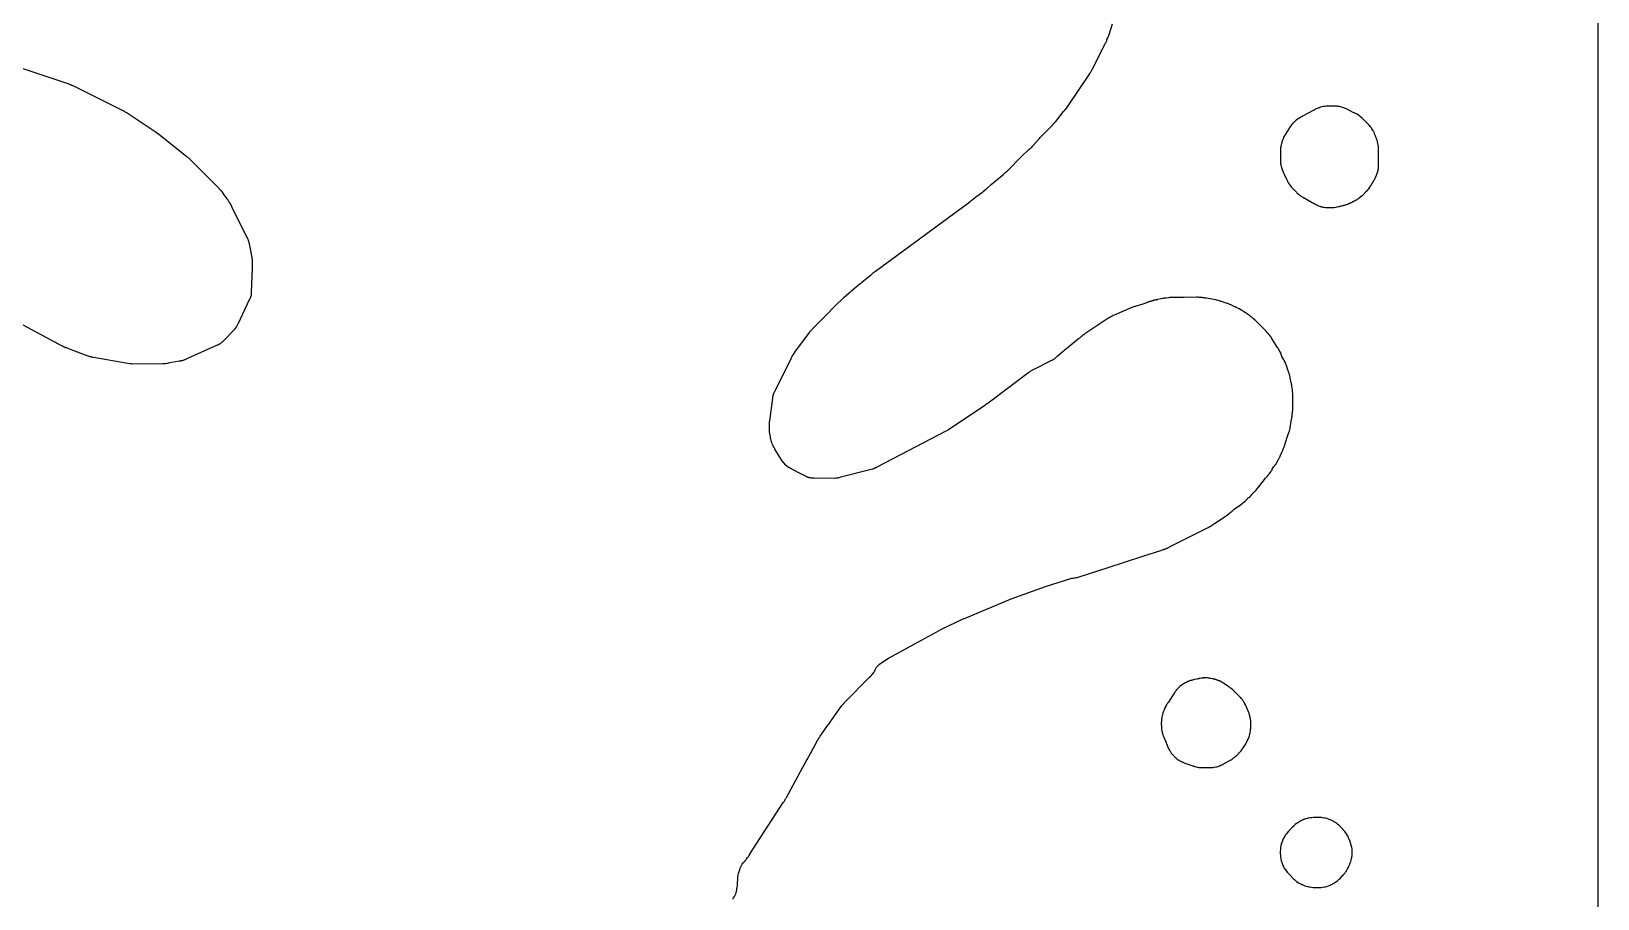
# Model space of a CAD drawing. Header units: millimetres. Extents: x 0 to 300, y 0 to 300.
# Drawn here: x 162.6 to 300.1, y 89.4 to 165.5 of the extents above; entities that cross this region are included whole.
import ezdxf

# ---------------------------------------------------------------- set-up
doc = ezdxf.new("R2010")
doc.units = ezdxf.units.MM
doc.layers.add('CUT', color=7, linetype='CONTINUOUS')

msp = doc.modelspace()

# ---------------------------------------------------------------- linework, layer by layer
at = {"layer": 'CUT'}
for points in [[(300.08, 298.84), (300.08, 1.15)], [(224.18, 89.33), (224.25, 89.44), (224.29, 89.52), (224.32, 89.57), (224.34, 89.61), (224.34, 89.62), (224.34, 89.63), (224.35, 89.63), (224.38, 89.69), (224.43, 89.79), (224.47, 89.9), (224.49, 90.01), (224.53, 90.2), (224.54, 90.24), (224.54, 90.27), (224.56, 90.34), (224.57, 90.39), (224.57, 90.41), (224.59, 90.52), (224.6, 90.65), (224.6, 90.7), (224.61, 91.12), (224.61, 91.15), (224.61, 91.2), (224.61, 91.26), (224.62, 91.29), (224.64, 91.43), (224.64, 91.44), (224.65, 91.45), (224.68, 91.59), (224.69, 91.63), (224.69, 91.64), (224.7, 91.66), (224.7, 91.67), (224.71, 91.69), (224.71, 91.7), (224.73, 91.73), (224.73, 91.74), (224.74, 91.76), (224.74, 91.77), (224.77, 91.83), (224.79, 91.94), (224.8, 91.96), (224.81, 92), (224.82, 92.02), (224.83, 92.06), (224.87, 92.16), (224.93, 92.28), (224.99, 92.39), (225.09, 92.51), (225.11, 92.53), (225.12, 92.54), (225.13, 92.55), (225.17, 92.6), (225.18, 92.61), (225.19, 92.62), (225.2, 92.63), (225.21, 92.65), (225.22, 92.65), (225.23, 92.67), (225.24, 92.68), (225.25, 92.69), (225.27, 92.71), (225.28, 92.73), (225.31, 92.76), (225.35, 92.8), (225.42, 92.89), (225.42, 92.9), (225.47, 92.97), (225.48, 92.98), (225.49, 92.99), (225.5, 93.01), (225.51, 93.02), (225.51, 93.03), (225.53, 93.05), (225.58, 93.11), (225.58, 93.12), (225.59, 93.14), (225.6, 93.15), (225.61, 93.17), (225.63, 93.2), (225.64, 93.21), (225.64, 93.22), (225.65, 93.24), (228.61, 97.81), (228.62, 97.82), (228.63, 97.83), (228.65, 97.86), (228.7, 97.94), (228.73, 98), (228.75, 98.04), (228.77, 98.07), (228.81, 98.14), (228.82, 98.16), (228.83, 98.17), (228.85, 98.21), (228.88, 98.26), (230.33, 100.91), (230.62, 101.45), (230.69, 101.58), (231.01, 102.17), (231.6, 103.24), (231.62, 103.27), (231.64, 103.3), (231.66, 103.34), (231.67, 103.36), (231.68, 103.37), (231.68, 103.38), (231.69, 103.39), (231.7, 103.41), (231.71, 103.42), (231.72, 103.43), (231.72, 103.44), (231.73, 103.45), (231.73, 103.46), (231.73, 103.47), (231.75, 103.5), (231.76, 103.51), (231.76, 103.52), (231.77, 103.53), (231.78, 103.54), (231.79, 103.55), (231.79, 103.56), (231.8, 103.56), (231.8, 103.57), (231.8, 103.58), (231.81, 103.59), (231.83, 103.62), (232.04, 103.92), (232.25, 104.21), (232.44, 104.47), (232.68, 104.81), (232.77, 104.94), (232.78, 104.95), (232.79, 104.97), (232.8, 104.99), (232.82, 105.02), (232.83, 105.03), (233.69, 106.23), (233.71, 106.26), (233.71, 106.27), (233.71, 106.28), (233.72, 106.29), (233.76, 106.33), (233.77, 106.35), (233.78, 106.36), (233.82, 106.4), (233.83, 106.42), (233.84, 106.43), (233.86, 106.45), (233.88, 106.48), (233.93, 106.53), (233.94, 106.54), (233.98, 106.59), (234.01, 106.63), (236.15, 108.77), (236.18, 108.8), (236.19, 108.81), (236.22, 108.84), (236.23, 108.85), (236.24, 108.86), (236.24, 108.87), (236.26, 108.89), (236.28, 108.91), (236.3, 108.93), (236.31, 108.94), (236.34, 108.97), (236.34, 108.98), (236.35, 108.99), (236.4, 109.04), (236.42, 109.07), (236.46, 109.11), (236.54, 109.22), (236.56, 109.25), (236.6, 109.31), (236.61, 109.32), (236.63, 109.36), (236.64, 109.39), (236.68, 109.46), (236.76, 109.62), (236.8, 109.69), (236.87, 109.77), (236.97, 109.88), (237.05, 109.96), (237.17, 110.04), (237.85, 110.48), (237.88, 110.5), (237.9, 110.51), (240.1, 111.72), (242.02, 112.77), (242.43, 112.99), (242.44, 113), (242.46, 113.01), (242.5, 113.03), (244.4, 113.93), (244.47, 113.96), (244.49, 113.97), (244.5, 113.97), (248.6, 115.68), (251.61, 116.77), (253.92, 117.49), (254.04, 117.51), (254.05, 117.51), (254.06, 117.51), (254.2, 117.53), (254.29, 117.55), (254.39, 117.57), (254.54, 117.62), (254.55, 117.62), (254.56, 117.63), (257.02, 118.42), (260.25, 119.46), (261.74, 119.93), (261.8, 119.96), (261.88, 119.99), (261.89, 119.99), (261.98, 120.02), (262, 120.03), (262.03, 120.04), (262.04, 120.04), (262.05, 120.05), (262.08, 120.06), (262.11, 120.07), (262.14, 120.08), (262.15, 120.08), (262.16, 120.09), (262.17, 120.09), (262.21, 120.1), (262.27, 120.13), (262.28, 120.14), (262.31, 120.15), (262.32, 120.15), (262.36, 120.17), (262.47, 120.23), (262.49, 120.24), (265.78, 121.88), (265.9, 121.94), (265.98, 122), (265.99, 122), (266, 122.01), (266.02, 122.02), (266.03, 122.03), (266.04, 122.03), (266.05, 122.03), (266.05, 122.04), (266.06, 122.04), (266.08, 122.05), (266.09, 122.06), (266.11, 122.07), (266.13, 122.08), (266.14, 122.09), (266.15, 122.09), (266.18, 122.11), (266.19, 122.12), (266.21, 122.13), (266.22, 122.14), (266.23, 122.14), (266.25, 122.16), (266.29, 122.18), (266.3, 122.19), (266.32, 122.2), (266.32, 122.21), (266.33, 122.21), (266.36, 122.23), (266.37, 122.24), (266.38, 122.25), (266.39, 122.26), (266.44, 122.3), (267.55, 123.03), (267.59, 123.06), (267.71, 123.15), (267.73, 123.16), (267.74, 123.17), (267.81, 123.23), (267.82, 123.23), (267.88, 123.29), (267.89, 123.3), (267.9, 123.31), (267.91, 123.31), (267.94, 123.34), (267.97, 123.37), (267.98, 123.38), (268.05, 123.44), (268.14, 123.52), (268.15, 123.53), (268.17, 123.55), (268.81, 124), (268.86, 124.04), (268.88, 124.06), (268.9, 124.07), (268.93, 124.09), (268.95, 124.11), (269.03, 124.17), (269.13, 124.25), (269.14, 124.26), (269.15, 124.27), (269.16, 124.28), (269.17, 124.3), (269.19, 124.31), (269.2, 124.33), (269.22, 124.34), (269.28, 124.4), (269.33, 124.46), (269.34, 124.47), (269.34, 124.48), (269.36, 124.5), (269.38, 124.52), (269.39, 124.53), (269.42, 124.55), (269.46, 124.58), (269.55, 124.65), (269.63, 124.73), (269.73, 124.84), (269.76, 124.88), (269.79, 124.91), (269.79, 124.92), (269.8, 124.93), (269.82, 124.95), (269.83, 124.96), (269.84, 124.97), (269.84, 124.98), (269.85, 124.99), (269.88, 125.02), (269.9, 125.04), (269.91, 125.05), (269.95, 125.08), (269.98, 125.11), (270.05, 125.17), (270.06, 125.18), (270.07, 125.19), (270.08, 125.2), (270.18, 125.31), (270.32, 125.49), (270.33, 125.51), (270.63, 125.91), (270.93, 126.27), (270.98, 126.34), (271.01, 126.37), (271.03, 126.39), (271.05, 126.41), (271.07, 126.43), (271.1, 126.46), (271.17, 126.53), (271.23, 126.61), (271.25, 126.64), (271.26, 126.65), (271.27, 126.67), (271.29, 126.7), (271.32, 126.73), (271.37, 126.8), (271.4, 126.86), (271.41, 126.87), (271.42, 126.88), (271.43, 126.89), (271.47, 126.96), (271.49, 126.99), (271.5, 127.01), (271.5, 127.02), (271.51, 127.04), (271.52, 127.06), (271.66, 127.29), (271.69, 127.33), (271.71, 127.35), (271.72, 127.36), (271.74, 127.39), (271.79, 127.44), (271.82, 127.49), (271.87, 127.56), (271.9, 127.61), (271.91, 127.63), (271.95, 127.7), (271.98, 127.76), (272.05, 127.9), (272.07, 127.93), (272.11, 128), (272.13, 128.03), (272.16, 128.1), (272.18, 128.13), (272.18, 128.14), (272.2, 128.18), (272.21, 128.2), (272.22, 128.23), (272.23, 128.25), (272.23, 128.26), (272.24, 128.29), (272.25, 128.3), (272.26, 128.34), (272.27, 128.35), (272.28, 128.37), (272.28, 128.38), (272.29, 128.4), (272.29, 128.41), (272.3, 128.42), (272.3, 128.43), (272.32, 128.47), (272.33, 128.48), (272.4, 128.62), (272.45, 128.73), (272.52, 128.91), (272.53, 128.96), (272.57, 129.04), (272.59, 129.1), (272.59, 129.11), (272.84, 129.88), (272.87, 129.96), (272.89, 130.02), (272.9, 130.05), (272.9, 130.07), (272.91, 130.1), (272.92, 130.14), (272.93, 130.15), (272.94, 130.17), (272.94, 130.18), (272.94, 130.19), (272.95, 130.21), (272.96, 130.24), (272.97, 130.28), (272.98, 130.31), (272.99, 130.33), (273, 130.35), (273.01, 130.37), (273.03, 130.43), (273.03, 130.45), (273.06, 130.53), (273.08, 130.64), (273.09, 130.7), (273.18, 131.28), (273.23, 131.56), (273.24, 131.59), (273.24, 131.62), (273.26, 131.73), (273.27, 131.79), (273.28, 131.83), (273.28, 131.86), (273.28, 131.89), (273.28, 131.93), (273.28, 131.94), (273.29, 131.96), (273.29, 132), (273.29, 132.01), (273.29, 132.03), (273.31, 132.13), (273.32, 132.22), (273.32, 132.31), (273.32, 132.38), (273.33, 132.51), (273.33, 132.61), (273.32, 133.03), (273.32, 133.05), (273.33, 133.2), (273.33, 133.35), (273.32, 133.47), (273.32, 133.5), (273.32, 133.63), (273.32, 133.72), (273.31, 133.88), (273.31, 133.92), (273.3, 134.03), (273.29, 134.09), (273.28, 134.15), (273.28, 134.17), (273.25, 134.36), (273.23, 134.43), (273.22, 134.46), (273.22, 134.47), (273.22, 134.49), (273.21, 134.52), (273.21, 134.56), (273.2, 134.61), (273.18, 134.68), (273.15, 134.8), (273.1, 135.05), (273.09, 135.08), (273.08, 135.17), (273.07, 135.22), (273.05, 135.27), (273.05, 135.29), (273.04, 135.31), (273.04, 135.35), (273.03, 135.37), (273.01, 135.47), (273, 135.48), (272.97, 135.57), (272.97, 135.58), (272.96, 135.59), (272.96, 135.6), (272.95, 135.62), (272.94, 135.64), (272.92, 135.68), (272.92, 135.69), (272.92, 135.7), (272.91, 135.72), (272.89, 135.78), (272.88, 135.79), (272.84, 135.94), (272.84, 135.96), (272.83, 135.99), (272.8, 136.09), (272.75, 136.23), (272.75, 136.24), (272.71, 136.35), (272.66, 136.47), (272.6, 136.56), (272.59, 136.58), (272.58, 136.6), (272.57, 136.62), (272.54, 136.68), (272.37, 136.97), (272.37, 136.98), (272.36, 136.99), (272.34, 137.05), (272.33, 137.07), (272.33, 137.08), (272.32, 137.09), (272.32, 137.1), (272.32, 137.11), (272.31, 137.12), (272.31, 137.14), (272.3, 137.16), (272.3, 137.18), (272.29, 137.2), (272.28, 137.21), (272.27, 137.25), (272.26, 137.27), (272.22, 137.36), (272.22, 137.37), (272.21, 137.38), (272.17, 137.43), (272.16, 137.45), (272.16, 137.46), (272.15, 137.47), (272.15, 137.48), (272.14, 137.49), (272.14, 137.5), (272.13, 137.51), (272.13, 137.52), (272.12, 137.53), (272.08, 137.6), (272.07, 137.62), (272.06, 137.64), (272.05, 137.65), (272.03, 137.67), (272.03, 137.68), (272.01, 137.71), (271.99, 137.73), (271.98, 137.75), (271.96, 137.78), (271.78, 138.07), (271.76, 138.1), (271.74, 138.14), (271.73, 138.15), (271.49, 138.54), (271.47, 138.56), (271.46, 138.57), (271.44, 138.61), (271.44, 138.62), (271.43, 138.63), (271.41, 138.66), (271.41, 138.67), (271.38, 138.71), (271.37, 138.71), (271.36, 138.73), (271.35, 138.74), (271.35, 138.75), (271.34, 138.76), (271.32, 138.78), (271.31, 138.8), (271.3, 138.81), (271.29, 138.82), (271.27, 138.85), (271.26, 138.86), (271.24, 138.87), (271.23, 138.89), (271.21, 138.91), (271.2, 138.92), (271.19, 138.93), (271.19, 138.94), (271.18, 138.95), (271.16, 138.97), (271.11, 139.02), (271.1, 139.03), (271.07, 139.07), (271.04, 139.1), (270.98, 139.17), (270.11, 140.06), (270.02, 140.14), (269.99, 140.16), (269.99, 140.17), (269.87, 140.28), (269.85, 140.3), (269.84, 140.3), (269.83, 140.31), (269.81, 140.33), (269.79, 140.35), (269.75, 140.38), (269.72, 140.41), (269.68, 140.44), (269.65, 140.46), (269.63, 140.47), (269.62, 140.47), (269.61, 140.48), (269.54, 140.53), (269.51, 140.55), (269.17, 140.78), (269.03, 140.88), (269.02, 140.89), (268.99, 140.91), (268.98, 140.92), (268.93, 140.96), (268.91, 140.97), (268.9, 140.98), (268.83, 141.02), (268.82, 141.02), (268.8, 141.03), (268.64, 141.13), (268.63, 141.13), (268.61, 141.15), (268.49, 141.21), (268.35, 141.27), (268.27, 141.31), (268.25, 141.32), (268.01, 141.44), (268, 141.45), (267.99, 141.45), (267.96, 141.46), (267.89, 141.49), (267.88, 141.5), (267.81, 141.53), (267.68, 141.58), (267.58, 141.61), (267.5, 141.63), (267.47, 141.64), (267.31, 141.7), (267.24, 141.73), (267.18, 141.75), (267.17, 141.75), (267.15, 141.76), (267.05, 141.79), (267.04, 141.79), (267.02, 141.8), (266.99, 141.81), (266.98, 141.81), (266.88, 141.85), (266.78, 141.88), (266.75, 141.88), (266.74, 141.88), (266.66, 141.9), (266.58, 141.92), (265.72, 142.07), (265.63, 142.09), (265.59, 142.1), (265.58, 142.1), (265.54, 142.11), (265.47, 142.11), (265.46, 142.11), (265.44, 142.12), (265.43, 142.12), (265.36, 142.13), (265.33, 142.13), (265.3, 142.14), (265.21, 142.15), (265.2, 142.15), (265.18, 142.15), (265.17, 142.15), (265.1, 142.15), (265.03, 142.16), (264.94, 142.16), (264.91, 142.16), (264.9, 142.16), (263.8, 142.15), (262.87, 142.15), (262.8, 142.15), (262.7, 142.14), (262.63, 142.14), (262.61, 142.14), (262.51, 142.14), (262.42, 142.12), (262.4, 142.12), (262.22, 142.09), (262.17, 142.09), (262.08, 142.08), (262.04, 142.07), (261.95, 142.06), (261.88, 142.05), (261.77, 142.02), (261.76, 142.01), (261.45, 141.95), (261.41, 141.94), (261.4, 141.93), (261.39, 141.93), (261.37, 141.93), (261.36, 141.93), (261.33, 141.92), (261.29, 141.91), (261.28, 141.91), (261.24, 141.9), (261.23, 141.9), (261.22, 141.9), (261.15, 141.89), (261.14, 141.89), (261.11, 141.88), (261.08, 141.87), (261.06, 141.87), (261.05, 141.86), (261.04, 141.86), (261.01, 141.85), (260.99, 141.85), (260.96, 141.84), (260.92, 141.83), (260.9, 141.83), (260.89, 141.82), (260.8, 141.79), (260.79, 141.79), (260.77, 141.78), (260.76, 141.78), (260.75, 141.77), (260.74, 141.77), (260.66, 141.75), (260.65, 141.74), (260.61, 141.72), (260.6, 141.71), (260.56, 141.7), (260.16, 141.55), (259.59, 141.38), (259.57, 141.37), (259.52, 141.36), (259.48, 141.35), (259.45, 141.34), (259.4, 141.33), (259.38, 141.32), (259.37, 141.32), (259.34, 141.31), (259.21, 141.26), (257.64, 140.6), (257.54, 140.55), (257.5, 140.52), (257.47, 140.51), (257.46, 140.5), (257.45, 140.5), (257.44, 140.49), (257.43, 140.48), (257.42, 140.48), (257.41, 140.47), (257.36, 140.44), (257.35, 140.44), (257.24, 140.38), (257.14, 140.33), (257.08, 140.29), (255.06, 138.94), (255.01, 138.9), (255, 138.89), (254.97, 138.87), (254.96, 138.86), (254.9, 138.82), (254.87, 138.79), (254.86, 138.79), (254.83, 138.76), (254.8, 138.74), (254.77, 138.72), (254.76, 138.71), (254.76, 138.7), (254.71, 138.67), (254.7, 138.66), (254.69, 138.65), (254.66, 138.62), (254.65, 138.62), (254.64, 138.61), (254.63, 138.6), (254.62, 138.59), (254.61, 138.58), (254.6, 138.57), (254.55, 138.54), (254.53, 138.52), (253.49, 137.66), (253.48, 137.66), (253.47, 137.65), (253.46, 137.64), (253.39, 137.6), (253.29, 137.52), (253.2, 137.44), (253.17, 137.4), (252.65, 136.97), (252.6, 136.92), (252.56, 136.89), (252.53, 136.86), (252.46, 136.8), (252.43, 136.77), (252.39, 136.74), (252.34, 136.71), (252.23, 136.64), (252.21, 136.64), (252.16, 136.61), (252.07, 136.57), (252.03, 136.55), (250.65, 135.86), (250.57, 135.82), (250.52, 135.79), (250.47, 135.76), (250.42, 135.73), (250.36, 135.7), (250.3, 135.66), (250.25, 135.62), (250.21, 135.59), (250.17, 135.56), (246.71, 132.96), (246.61, 132.89), (246.59, 132.87), (246.55, 132.84), (246.54, 132.83), (246.51, 132.81), (246.48, 132.79), (246.47, 132.79), (246.36, 132.71), (246.3, 132.66), (243.28, 130.63), (243.15, 130.56), (243.11, 130.53), (243.07, 130.51), (243.05, 130.5), (242.94, 130.44), (242.94, 130.43), (236.81, 127.24), (236.78, 127.22), (236.74, 127.2), (236.71, 127.19), (236.54, 127.11), (236.49, 127.09), (236.43, 127.07), (236.32, 127.04), (236.31, 127.04), (233.66, 126.36), (233.58, 126.34), (233.56, 126.34), (233.49, 126.32), (233.38, 126.29), (233.26, 126.27), (233.12, 126.26), (233.1, 126.26), (231.33, 126.27), (231.32, 126.27), (231.29, 126.27), (231.27, 126.27), (231.15, 126.28), (231.14, 126.28), (231.12, 126.28), (231.05, 126.29), (231, 126.3), (230.99, 126.3), (230.89, 126.32), (230.86, 126.33), (230.85, 126.33), (230.84, 126.34), (230.83, 126.34), (230.82, 126.34), (230.79, 126.35), (230.77, 126.36), (230.75, 126.37), (230.72, 126.38), (230.71, 126.38), (230.67, 126.4), (230.64, 126.41), (230.61, 126.43), (230.56, 126.45), (230.55, 126.46), (229.74, 126.87), (229.71, 126.88), (229.6, 126.94), (229.35, 127.07), (229.32, 127.09), (229.28, 127.12), (229.23, 127.14), (229.15, 127.19), (229.1, 127.21), (229.03, 127.25), (228.92, 127.33), (228.8, 127.43), (228.8, 127.44), (228.67, 127.59), (228.66, 127.6), (228.63, 127.64), (228.62, 127.65), (228.61, 127.67), (228.44, 127.89), (227.87, 128.84), (227.85, 128.88), (227.82, 128.93), (227.82, 128.94), (227.77, 129.02), (227.71, 129.12), (227.67, 129.23), (227.62, 129.35), (227.6, 129.37), (227.6, 129.38), (227.57, 129.45), (227.57, 129.46), (227.57, 129.47), (227.56, 129.49), (227.56, 129.5), (227.54, 129.55), (227.54, 129.56), (227.54, 129.57), (227.53, 129.62), (227.5, 129.72), (227.49, 129.73), (227.49, 129.74), (227.47, 129.9), (227.43, 130.2), (227.43, 130.23), (227.41, 130.29), (227.41, 130.3), (227.41, 130.31), (227.4, 130.5), (227.4, 130.54), (227.4, 130.56), (227.4, 130.57), (227.41, 131.16), (227.41, 131.18), (227.41, 131.2), (227.41, 131.22), (227.41, 131.24), (227.41, 131.26), (227.42, 131.32), (227.68, 133.3), (227.7, 133.42), (227.72, 133.49), (227.72, 133.52), (227.73, 133.55), (227.74, 133.61), (227.75, 133.63), (227.75, 133.64), (227.76, 133.67), (227.77, 133.7), (227.78, 133.73), (227.79, 133.75), (227.84, 133.87), (227.85, 133.89), (229.32, 136.84), (229.36, 136.92), (229.36, 136.93), (229.38, 136.97), (229.39, 136.98), (229.4, 137), (229.46, 137.1), (229.48, 137.13), (229.49, 137.14), (229.55, 137.22), (229.55, 137.23), (229.55, 137.24), (229.57, 137.27), (229.58, 137.27), (229.58, 137.28), (229.61, 137.3), (229.61, 137.31), (229.63, 137.34), (230.91, 139.08), (230.97, 139.17), (230.97, 139.18), (231, 139.21), (231.01, 139.22), (231.03, 139.24), (231.04, 139.25), (231.09, 139.31), (231.14, 139.36), (231.64, 139.86), (232.25, 140.48), (233.2, 141.43), (233.82, 142.05), (233.83, 142.06), (233.84, 142.06), (233.96, 142.17), (235.04, 143.1), (235.62, 143.57), (235.65, 143.6), (236.09, 143.96), (236.38, 144.19), (236.45, 144.25), (236.53, 144.32), (236.62, 144.39), (236.66, 144.42), (236.67, 144.43), (236.68, 144.43), (236.71, 144.45), (244.97, 150.54), (245, 150.57), (245.06, 150.6), (245.1, 150.64), (245.14, 150.67), (245.18, 150.7), (245.26, 150.76), (245.3, 150.79), (245.51, 150.96), (245.53, 150.98), (245.55, 151), (245.6, 151.03), (246, 151.32), (246.02, 151.33), (246.11, 151.4), (246.2, 151.48), (246.22, 151.5), (246.39, 151.64), (246.43, 151.68), (246.47, 151.71), (246.48, 151.72), (246.52, 151.76), (246.79, 152.01), (246.81, 152.03), (246.82, 152.04), (246.83, 152.04), (246.84, 152.05), (247.85, 152.88), (247.86, 152.89), (247.92, 152.94), (247.97, 152.98), (248, 153.01), (248.02, 153.03), (248.05, 153.06), (248.07, 153.07), (248.11, 153.11), (248.13, 153.13), (248.17, 153.16), (248.25, 153.23), (248.28, 153.26), (248.28, 153.27), (249.55, 154.55), (250.1, 155.06), (250.12, 155.08), (250.14, 155.09), (250.17, 155.12), (250.18, 155.13), (250.2, 155.15), (250.28, 155.22), (250.34, 155.27), (250.41, 155.34), (250.5, 155.44), (250.52, 155.46), (251.08, 156.1), (251.16, 156.19), (251.24, 156.27), (252.09, 157.12), (252.15, 157.18), (252.16, 157.19), (252.17, 157.2), (252.18, 157.21), (252.2, 157.23), (252.22, 157.25), (252.24, 157.28), (252.27, 157.3), (252.3, 157.34), (252.34, 157.39), (252.35, 157.4), (252.37, 157.43), (252.39, 157.46), (252.41, 157.47), (252.43, 157.5), (252.49, 157.56), (252.52, 157.6), (253.21, 158.45), (253.25, 158.49), (253.25, 158.5), (253.27, 158.52), (253.29, 158.54), (253.29, 158.55), (253.32, 158.58), (253.33, 158.59), (253.33, 158.6), (253.36, 158.63), (253.38, 158.66), (253.4, 158.68), (253.42, 158.71), (253.44, 158.75), (253.45, 158.76), (253.45, 158.77), (253.48, 158.8), (253.5, 158.83), (253.51, 158.84), (253.52, 158.85), (253.59, 158.94), (253.61, 158.97), (255.47, 161.75), (255.49, 161.79), (255.53, 161.84), (255.54, 161.85), (255.56, 161.87), (255.57, 161.9), (255.61, 161.96), (255.62, 161.99), (255.65, 162.03), (255.66, 162.05), (255.68, 162.09), (255.71, 162.15), (255.72, 162.16), (255.72, 162.17), (255.74, 162.21), (255.75, 162.22), (255.76, 162.25), (255.77, 162.27), (255.79, 162.31), (256.68, 164.07), (256.83, 164.35), (256.85, 164.39), (256.85, 164.4), (256.86, 164.42), (256.87, 164.44), (256.89, 164.46), (256.89, 164.47), (256.91, 164.51), (256.93, 164.55), (256.96, 164.62), (257, 164.71), (257.01, 164.75), (257.02, 164.77), (257.02, 164.78), (257.03, 164.78), (257.03, 164.79), (257.03, 164.8), (257.04, 164.82), (257.04, 164.83), (257.08, 164.92), (257.09, 164.93), (257.09, 164.95), (257.11, 164.99), (257.11, 165), (257.11, 165.01), (257.12, 165.02), (257.17, 165.14), (257.51, 166.15)], [(161.07, 162.5), (165.81, 160.92), (165.87, 160.9), (165.89, 160.89), (165.95, 160.87), (166.03, 160.83), (166.07, 160.82), (166.09, 160.81), (166.14, 160.79), (166.16, 160.78), (166.28, 160.73), (166.3, 160.72), (170.63, 158.56), (170.66, 158.54), (170.69, 158.52), (170.76, 158.49), (170.82, 158.45), (170.87, 158.42), (170.88, 158.42), (170.89, 158.41), (170.9, 158.41), (170.92, 158.4), (170.92, 158.39), (170.95, 158.38), (171.01, 158.34), (171.04, 158.32), (171.06, 158.31), (171.1, 158.29), (171.12, 158.28), (171.13, 158.27), (171.14, 158.27), (171.16, 158.25), (171.24, 158.19), (171.29, 158.16), (173.49, 156.7), (173.59, 156.63), (173.6, 156.62), (173.63, 156.6), (173.71, 156.53), (173.73, 156.52), (173.76, 156.5), (173.79, 156.47), (176.25, 154.51), (176.33, 154.45), (176.39, 154.41), (176.48, 154.34), (176.49, 154.33), (176.5, 154.32), (176.52, 154.3), (176.52, 154.29), (179.09, 151.7), (179.11, 151.68), (179.18, 151.6), (179.22, 151.57), (179.23, 151.55), (179.24, 151.54), (179.26, 151.52), (179.27, 151.51), (179.36, 151.38), (179.46, 151.24), (179.78, 150.8), (179.85, 150.7), (179.86, 150.68), (179.89, 150.64), (179.91, 150.6), (179.93, 150.58), (179.94, 150.56), (179.96, 150.53), (179.98, 150.51), (179.98, 150.5), (179.98, 150.49), (179.99, 150.48), (180, 150.47), (180.01, 150.46), (180.02, 150.44), (180.05, 150.39), (180.06, 150.37), (180.07, 150.35), (180.08, 150.33), (180.1, 150.29), (180.14, 150.21), (180.21, 150.07), (181.52, 147.41), (181.58, 147.31), (181.61, 147.25), (181.61, 147.24), (181.62, 147.22), (181.64, 147.17), (181.65, 147.14), (181.66, 147.11), (181.67, 147.1), (181.67, 147.09), (181.67, 147.08), (181.68, 147.06), (181.7, 146.99), (181.71, 146.92), (181.72, 146.9), (181.73, 146.85), (181.95, 145.66), (181.95, 145.64), (181.96, 145.59), (181.98, 145.49), (181.98, 145.44), (181.99, 145.31), (181.99, 145.3), (182, 145.27), (182, 145.24), (182, 145.23), (182, 145.16), (182, 145.11), (181.99, 144.66), (181.92, 142.6), (181.92, 142.56), (181.92, 142.55), (181.92, 142.49), (181.91, 142.41), (181.91, 142.4), (181.91, 142.39), (181.9, 142.38), (181.87, 142.24), (181.86, 142.2), (181.85, 142.17), (181.78, 142.01), (181.77, 141.98), (180.73, 139.81), (180.73, 139.8), (180.71, 139.76), (180.68, 139.7), (180.66, 139.67), (180.66, 139.66), (180.64, 139.63), (180.63, 139.6), (180.6, 139.55), (180.55, 139.49), (180.53, 139.47), (180.52, 139.45), (180.49, 139.41), (180.49, 139.4), (180.47, 139.38), (180.45, 139.36), (180.43, 139.33), (180.42, 139.32), (180.4, 139.3), (180.38, 139.28), (180.27, 139.15), (180.27, 139.14), (180.26, 139.14), (179.95, 138.82), (179.94, 138.81), (179.91, 138.78), (179.83, 138.7), (179.38, 138.26), (179.37, 138.25), (179.36, 138.25), (179.35, 138.24), (179.35, 138.23), (179.33, 138.21), (179.31, 138.19), (179.26, 138.15), (179.21, 138.11), (179.15, 138.07), (179.12, 138.04), (179.09, 138.02), (179.06, 138), (179.05, 138), (179, 137.97), (178.98, 137.96), (178.96, 137.95), (178.95, 137.95), (178.91, 137.94), (176.31, 136.79), (176.19, 136.73), (176.14, 136.69), (176.07, 136.66), (176.05, 136.66), (175.95, 136.62), (175.91, 136.61), (175.82, 136.58), (175.81, 136.58), (175.77, 136.57), (175.75, 136.57), (175.74, 136.57), (175.72, 136.56), (175.7, 136.56), (175.69, 136.56), (175.6, 136.55), (174.62, 136.36), (174.6, 136.35), (174.57, 136.35), (174.54, 136.35), (174.39, 136.32), (174.36, 136.32), (174.25, 136.31), (174.18, 136.31), (174.17, 136.31), (174.16, 136.31), (174.15, 136.31), (171.47, 136.3), (171.46, 136.3), (171.37, 136.31), (171.36, 136.31), (171.35, 136.31), (171.28, 136.32), (171.08, 136.35), (168.07, 136.87), (168.05, 136.87), (167.99, 136.89), (167.96, 136.89), (167.93, 136.9), (167.9, 136.9), (167.89, 136.9), (167.88, 136.9), (167.85, 136.91), (167.84, 136.91), (167.84, 136.92), (167.82, 136.92), (167.81, 136.92), (167.64, 136.98), (167.63, 136.98), (167.59, 137), (166.67, 137.34), (165.75, 137.69), (165.7, 137.71), (165.64, 137.73), (165.6, 137.74), (165.59, 137.74), (165.58, 137.74), (165.57, 137.75), (165.56, 137.75), (165.55, 137.76), (165.52, 137.77), (165.51, 137.78), (165.49, 137.79), (165.47, 137.8), (165.45, 137.81), (165.44, 137.81), (165.35, 137.87), (164.83, 138.12), (164.72, 138.18), (161.47, 139.95)]]:
    msp.add_lwpolyline(points, dxfattribs=at)
for points in [[(272.32, 153.6), (272.32, 153.59), (272.32, 153.58), (272.32, 153.57), (272.33, 153.55), (272.33, 153.54), (272.33, 153.53), (272.34, 153.52), (272.35, 153.48), (272.35, 153.46), (272.35, 153.45), (272.36, 153.42), (272.37, 153.41), (272.37, 153.4), (272.38, 153.39), (272.39, 153.35), (272.41, 153.32), (272.42, 153.3), (272.42, 153.29), (272.43, 153.28), (272.44, 153.25), (272.45, 153.24), (272.46, 153.22), (272.46, 153.21), (272.47, 153.18), (272.48, 153.15), (272.49, 153.12), (272.5, 153.11), (272.51, 153.09), (272.51, 153.08), (272.53, 153.02), (272.54, 153.01), (272.78, 152.51), (272.79, 152.5), (272.8, 152.49), (272.82, 152.44), (272.83, 152.42), (272.84, 152.4), (272.84, 152.39), (272.85, 152.37), (272.87, 152.32), (272.89, 152.29), (272.92, 152.22), (272.95, 152.17), (273.03, 152.06), (273.03, 152.05), (273.04, 152.05), (273.04, 152.04), (273.05, 152.04), (273.05, 152.03), (273.06, 152.03), (273.06, 152.02), (273.07, 152.02), (273.07, 152.01), (273.11, 151.95), (273.11, 151.94), (273.19, 151.85), (273.3, 151.73), (273.33, 151.69), (273.34, 151.69), (273.37, 151.65), (273.38, 151.65), (273.58, 151.44), (273.62, 151.4), (273.65, 151.37), (273.67, 151.35), (273.72, 151.3), (273.81, 151.22), (273.91, 151.14), (273.92, 151.14), (273.98, 151.09), (274.01, 151.07), (274.04, 151.05), (274.13, 151), (274.2, 150.95), (274.28, 150.9), (274.32, 150.88), (275.01, 150.48), (275.08, 150.44), (275.09, 150.44), (275.1, 150.43), (275.15, 150.41), (275.16, 150.4), (275.19, 150.39), (275.2, 150.38), (275.23, 150.36), (275.28, 150.34), (275.37, 150.29), (275.4, 150.28), (275.44, 150.26), (275.47, 150.24), (275.52, 150.22), (275.66, 150.16), (275.67, 150.16), (275.71, 150.15), (275.72, 150.14), (275.74, 150.13), (275.8, 150.12), (275.87, 150.1), (275.91, 150.09), (275.97, 150.07), (276.08, 150.06), (276.18, 150.05), (276.23, 150.04), (276.4, 150.03), (276.47, 150.03), (276.69, 150.03), (276.78, 150.04), (276.79, 150.04), (276.82, 150.04), (276.87, 150.05), (276.91, 150.05), (276.94, 150.05), (277.1, 150.07), (277.19, 150.09), (277.22, 150.09), (277.33, 150.12), (277.39, 150.14), (277.41, 150.14), (277.43, 150.14), (277.55, 150.17), (277.66, 150.19), (277.76, 150.22), (277.77, 150.22), (277.78, 150.23), (277.81, 150.23), (277.87, 150.25), (277.96, 150.27), (277.99, 150.28), (278.02, 150.29), (278.05, 150.3), (278.12, 150.33), (278.15, 150.34), (278.21, 150.37), (278.23, 150.38), (278.25, 150.39), (278.26, 150.39), (278.28, 150.4), (278.43, 150.47), (278.44, 150.48), (278.47, 150.49), (278.48, 150.49), (278.55, 150.53), (278.6, 150.55), (278.63, 150.56), (278.65, 150.57), (278.67, 150.58), (278.74, 150.62), (278.78, 150.64), (278.79, 150.65), (278.8, 150.65), (278.88, 150.7), (278.9, 150.71), (278.96, 150.75), (278.97, 150.75), (279, 150.77), (279.07, 150.81), (279.1, 150.84), (279.16, 150.88), (279.3, 150.99), (279.41, 151.08), (279.46, 151.13), (279.77, 151.44), (279.81, 151.48), (279.82, 151.48), (279.91, 151.58), (279.99, 151.68), (280.08, 151.81), (280.09, 151.82), (280.17, 151.94), (280.2, 152), (280.44, 152.4), (280.47, 152.44), (280.48, 152.47), (280.53, 152.55), (280.59, 152.67), (280.65, 152.81), (280.7, 152.94), (280.7, 152.95), (280.71, 152.98), (280.74, 153.06), (280.78, 153.2), (280.81, 153.29), (280.82, 153.38), (280.83, 153.46), (280.84, 153.51), (280.85, 153.63), (280.85, 153.73), (280.85, 155.26), (280.84, 155.41), (280.81, 155.55), (280.8, 155.59), (280.79, 155.63), (280.79, 155.65), (280.77, 155.76), (280.76, 155.79), (280.73, 155.91), (280.69, 156.03), (280.67, 156.07), (280.66, 156.09), (280.64, 156.16), (280.62, 156.22), (280.53, 156.45), (280.5, 156.51), (280.48, 156.57), (280.43, 156.68), (280.37, 156.79), (280.35, 156.81), (280.27, 156.94), (280.26, 156.96), (280.22, 157.02), (280.14, 157.13), (280.03, 157.26), (279.96, 157.33), (279.91, 157.38), (279.49, 157.8), (279.45, 157.84), (279.41, 157.87), (279.29, 157.98), (279.21, 158.05), (279.13, 158.1), (279.12, 158.11), (279.09, 158.14), (278.97, 158.22), (278.92, 158.25), (278.81, 158.3), (278.8, 158.31), (278.74, 158.34), (278.68, 158.36), (278.13, 158.64), (278.1, 158.66), (277.95, 158.73), (277.86, 158.77), (277.76, 158.8), (277.61, 158.84), (277.55, 158.86), (277.43, 158.89), (277.3, 158.91), (277.22, 158.92), (277.14, 158.93), (276.96, 158.94), (276.89, 158.94), (276.38, 158.94), (276.25, 158.93), (276.13, 158.91), (276, 158.89), (275.85, 158.86), (275.76, 158.83), (275.71, 158.81), (275.66, 158.8), (275.63, 158.79), (275.6, 158.78), (275.53, 158.75), (275.49, 158.74), (275.38, 158.69), (275.3, 158.64), (275.28, 158.63), (275.18, 158.58), (274.18, 158.04), (274.15, 158.03), (274.04, 157.98), (273.94, 157.92), (273.8, 157.83), (273.72, 157.77), (273.7, 157.75), (273.56, 157.65), (273.43, 157.54), (273.39, 157.5), (273.33, 157.44), (273.26, 157.35), (273.24, 157.33), (273.2, 157.29), (273.14, 157.22), (273.06, 157.1), (273.03, 157.05), (273.03, 157.04), (273, 157), (273, 156.99), (272.99, 156.97), (272.98, 156.95), (272.68, 156.47), (272.67, 156.46), (272.67, 156.45), (272.63, 156.39), (272.62, 156.38), (272.57, 156.29), (272.55, 156.26), (272.54, 156.24), (272.52, 156.2), (272.5, 156.13), (272.49, 156.11), (272.49, 156.1), (272.48, 156.07), (272.44, 155.98), (272.43, 155.95), (272.4, 155.88), (272.4, 155.87), (272.39, 155.85), (272.37, 155.79), (272.35, 155.7), (272.34, 155.68), (272.29, 155.51), (272.28, 155.44), (272.28, 155.43), (272.27, 155.42), (272.27, 155.41), (272.27, 155.39), (272.26, 155.33), (272.25, 155.29), (272.24, 155.19), (272.24, 155.18), (272.24, 155.17), (272.24, 155.11), (272.24, 155.09), (272.23, 155.07), (272.23, 155.04), (272.23, 155.02), (272.23, 154.99), (272.23, 154.95), (272.23, 154.91), (272.23, 154.27), (272.23, 154.2), (272.24, 154.09), (272.24, 154.03), (272.24, 153.99), (272.24, 153.98), (272.24, 153.97), (272.25, 153.88), (272.26, 153.88), (272.26, 153.85), (272.28, 153.72), (272.31, 153.6)], [(261.86, 103.98), (261.87, 103.94), (261.88, 103.89), (261.89, 103.86), (261.9, 103.85), (261.92, 103.78), (261.92, 103.77), (261.92, 103.76), (261.92, 103.75), (261.94, 103.69), (261.95, 103.67), (261.97, 103.61), (261.99, 103.56), (261.99, 103.55), (262.29, 102.83), (262.33, 102.75), (262.33, 102.74), (262.35, 102.71), (262.36, 102.7), (262.37, 102.67), (262.38, 102.64), (262.45, 102.5), (262.45, 102.49), (262.49, 102.42), (262.51, 102.39), (262.51, 102.38), (262.53, 102.36), (262.54, 102.35), (262.55, 102.33), (262.56, 102.31), (262.58, 102.27), (262.61, 102.22), (262.68, 102.12), (262.74, 102.06), (262.76, 102.03), (262.77, 102.02), (262.78, 102.02), (262.79, 102.01), (262.82, 101.97), (262.85, 101.95), (262.91, 101.88), (262.91, 101.87), (262.95, 101.83), (262.98, 101.8), (263, 101.78), (263.09, 101.7), (263.18, 101.63), (263.27, 101.57), (263.32, 101.54), (263.34, 101.53), (263.36, 101.52), (263.38, 101.51), (263.39, 101.5), (263.41, 101.48), (263.42, 101.48), (263.54, 101.41), (263.59, 101.39), (263.6, 101.39), (263.62, 101.38), (263.63, 101.37), (263.65, 101.36), (263.68, 101.35), (263.74, 101.32), (263.86, 101.27), (264.37, 101.08), (264.53, 101.03), (264.58, 101.02), (264.59, 101.02), (264.6, 101.02), (264.63, 101.01), (264.65, 101), (264.67, 100.99), (264.71, 100.98), (264.75, 100.97), (264.86, 100.93), (264.94, 100.92), (264.97, 100.91), (265.08, 100.89), (265.21, 100.88), (265.22, 100.88), (265.23, 100.88), (265.4, 100.87), (265.46, 100.87), (265.47, 100.87), (265.98, 100.87), (266.04, 100.87), (266.14, 100.87), (266.21, 100.88), (266.26, 100.88), (266.34, 100.89), (266.39, 100.9), (266.57, 100.93), (266.6, 100.94), (266.62, 100.94), (266.62, 100.95), (266.63, 100.95), (266.65, 100.95), (266.77, 100.98), (266.88, 101.02), (266.92, 101.04), (266.93, 101.05), (266.95, 101.06), (266.98, 101.07), (267.01, 101.08), (267.04, 101.09), (267.1, 101.12), (267.12, 101.13), (267.18, 101.16), (267.22, 101.18), (267.24, 101.19), (267.25, 101.2), (267.27, 101.21), (267.28, 101.22), (267.3, 101.23), (267.33, 101.25), (267.36, 101.26), (267.41, 101.28), (267.88, 101.56), (267.91, 101.57), (267.99, 101.62), (268.07, 101.68), (268.1, 101.7), (268.11, 101.71), (268.13, 101.72), (268.15, 101.74), (268.24, 101.81), (268.31, 101.87), (268.32, 101.88), (268.35, 101.91), (268.4, 101.95), (268.42, 101.97), (268.43, 101.97), (268.44, 101.98), (268.46, 102), (268.5, 102.04), (268.53, 102.06), (268.55, 102.08), (268.57, 102.12), (268.58, 102.13), (268.59, 102.14), (268.6, 102.15), (268.63, 102.18), (268.65, 102.2), (268.65, 102.21), (268.66, 102.22), (268.68, 102.24), (268.71, 102.27), (268.75, 102.33), (268.78, 102.36), (268.8, 102.39), (268.81, 102.4), (268.82, 102.42), (268.88, 102.49), (268.89, 102.5), (268.89, 102.51), (268.9, 102.52), (268.91, 102.53), (268.95, 102.58), (269.13, 102.85), (269.15, 102.88), (269.19, 102.95), (269.26, 103.07), (269.29, 103.13), (269.29, 103.14), (269.3, 103.16), (269.31, 103.17), (269.33, 103.22), (269.34, 103.24), (269.34, 103.25), (269.35, 103.26), (269.36, 103.27), (269.37, 103.29), (269.39, 103.34), (269.45, 103.47), (269.46, 103.52), (269.48, 103.57), (269.51, 103.66), (269.51, 103.67), (269.52, 103.69), (269.53, 103.75), (269.55, 103.81), (269.55, 103.83), (269.55, 103.84), (269.56, 103.85), (269.56, 103.87), (269.56, 103.89), (269.56, 103.9), (269.57, 103.91), (269.57, 103.92), (269.57, 103.93), (269.58, 103.94), (269.61, 104.09), (269.61, 104.1), (269.62, 104.21), (269.62, 104.22), (269.62, 104.23), (269.62, 104.28), (269.63, 104.31), (269.63, 104.32), (269.63, 104.33), (269.63, 104.36), (269.63, 104.39), (269.63, 104.45), (269.64, 104.47), (269.64, 104.48), (269.64, 104.51), (269.64, 104.52), (269.64, 104.55), (269.64, 104.64), (269.64, 104.68), (269.64, 104.74), (269.64, 104.81), (269.63, 104.98), (269.61, 105.14), (269.6, 105.19), (269.59, 105.24), (269.59, 105.25), (269.58, 105.29), (269.57, 105.3), (269.57, 105.31), (269.57, 105.32), (269.57, 105.33), (269.56, 105.37), (269.55, 105.41), (269.54, 105.43), (269.54, 105.44), (269.52, 105.52), (269.5, 105.58), (269.48, 105.66), (269.46, 105.7), (269.43, 105.78), (269.29, 106.11), (269.28, 106.14), (269.27, 106.15), (269.26, 106.17), (269.26, 106.18), (269.26, 106.19), (269.25, 106.21), (269.25, 106.22), (269.24, 106.24), (269.2, 106.32), (269.19, 106.33), (269.17, 106.38), (269.12, 106.48), (269.12, 106.49), (269.09, 106.54), (269.08, 106.55), (269.05, 106.6), (269.04, 106.62), (269.03, 106.64), (268.99, 106.7), (268.97, 106.73), (268.95, 106.76), (268.93, 106.78), (268.91, 106.8), (268.91, 106.81), (268.88, 106.85), (268.84, 106.9), (268.81, 106.93), (268.8, 106.94), (268.73, 107.02), (268.69, 107.06), (268.27, 107.49), (268.25, 107.51), (268.22, 107.54), (268.2, 107.56), (268.19, 107.57), (268.18, 107.58), (268.18, 107.59), (268.17, 107.6), (268.16, 107.61), (268.14, 107.63), (268.13, 107.64), (268.12, 107.64), (268.05, 107.7), (268.04, 107.72), (268.03, 107.72), (267.95, 107.79), (267.94, 107.8), (267.93, 107.81), (267.88, 107.85), (267.87, 107.86), (267.86, 107.86), (267.84, 107.87), (267.84, 107.88), (267.83, 107.89), (267.82, 107.89), (267.81, 107.9), (267.8, 107.9), (267.79, 107.91), (267.78, 107.92), (267.77, 107.93), (267.76, 107.94), (267.75, 107.94), (267.73, 107.95), (267.72, 107.96), (267.71, 107.97), (267.33, 108.23), (267.32, 108.23), (267.29, 108.25), (267.28, 108.26), (267.27, 108.27), (267.24, 108.29), (267.23, 108.29), (267.22, 108.3), (267.2, 108.31), (267.17, 108.33), (267.16, 108.33), (267.14, 108.34), (267.13, 108.35), (267.12, 108.36), (267.09, 108.38), (267.05, 108.4), (267.04, 108.4), (266.94, 108.45), (266.93, 108.45), (266.89, 108.47), (266.88, 108.48), (266.84, 108.5), (266.83, 108.5), (266.82, 108.5), (266.79, 108.51), (266.73, 108.53), (266.69, 108.55), (266.68, 108.55), (266.66, 108.56), (266.65, 108.57), (266.64, 108.57), (266.62, 108.57), (266.57, 108.59), (266.56, 108.6), (266.53, 108.61), (266.52, 108.61), (266.49, 108.62), (266.48, 108.62), (266.47, 108.62), (266.44, 108.63), (266.43, 108.63), (266.39, 108.65), (266.33, 108.66), (266.31, 108.67), (266.27, 108.68), (266.1, 108.71), (266.05, 108.72), (266.02, 108.72), (265.97, 108.73), (265.93, 108.73), (265.85, 108.74), (265.76, 108.74), (265.75, 108.74), (265.73, 108.74), (265.7, 108.74), (265.66, 108.74), (265.61, 108.74), (265.6, 108.74), (265.47, 108.74), (265.44, 108.73), (265.43, 108.73), (265.42, 108.73), (265.41, 108.73), (265.4, 108.73), (265.38, 108.73), (265.27, 108.72), (265.17, 108.7), (265.15, 108.7), (265.12, 108.69), (265.1, 108.68), (265.05, 108.67), (265.04, 108.67), (265.01, 108.66), (264.99, 108.66), (264.97, 108.66), (264.91, 108.65), (264.7, 108.6), (264.6, 108.57), (264.48, 108.54), (264.45, 108.53), (264.42, 108.52), (264.4, 108.52), (264.33, 108.51), (264.29, 108.49), (264.23, 108.47), (264.21, 108.46), (264.18, 108.45), (264.13, 108.43), (264.12, 108.42), (264.01, 108.38), (263.92, 108.33), (263.88, 108.31), (263.82, 108.28), (263.72, 108.22), (263.63, 108.16), (263.52, 108.08), (263.42, 108), (263.31, 107.9), (263.24, 107.83), (263.17, 107.75), (263.1, 107.66), (263.08, 107.63), (263.08, 107.62), (263.07, 107.61), (263.04, 107.58), (262.99, 107.52), (262.98, 107.49), (262.97, 107.48), (262.92, 107.42), (262.4, 106.61), (262.37, 106.57), (262.33, 106.52), (262.33, 106.51), (262.31, 106.49), (262.29, 106.46), (262.26, 106.4), (262.24, 106.38), (262.16, 106.23), (262.15, 106.22), (262.13, 106.18), (262.13, 106.17), (262.13, 106.16), (262.12, 106.15), (262.11, 106.14), (262.06, 106.05), (262.02, 105.96), (261.99, 105.86), (261.97, 105.81), (261.97, 105.8), (261.97, 105.79), (261.96, 105.76), (261.95, 105.75), (261.93, 105.69), (261.93, 105.68), (261.93, 105.67), (261.92, 105.65), (261.91, 105.63), (261.89, 105.56), (261.88, 105.53), (261.88, 105.51), (261.85, 105.39), (261.84, 105.33), (261.83, 105.3), (261.82, 105.27), (261.8, 105.12), (261.79, 105.02), (261.79, 104.99), (261.79, 104.97), (261.79, 104.93), (261.79, 104.88), (261.79, 104.87), (261.78, 104.85), (261.78, 104.82), (261.78, 104.75), (261.78, 104.69), (261.78, 104.63), (261.79, 104.61), (261.79, 104.59), (261.79, 104.56), (261.79, 104.54), (261.79, 104.48), (261.79, 104.46), (261.79, 104.35), (261.8, 104.33), (261.81, 104.27), (261.81, 104.25), (261.81, 104.23), (261.81, 104.22), (261.83, 104.09), (261.83, 104.08), (261.84, 104.07), (261.85, 104.03), (261.85, 104.01), (261.85, 104), (261.85, 103.99)], [(272.27, 92.87), (272.28, 92.87), (272.28, 92.84), (272.3, 92.73), (272.34, 92.62), (272.36, 92.57), (272.37, 92.53), (272.38, 92.5), (272.39, 92.45), (272.43, 92.34), (272.47, 92.26), (272.48, 92.23), (272.51, 92.19), (272.51, 92.18), (272.52, 92.16), (272.54, 92.13), (272.58, 92.05), (272.68, 91.9), (272.69, 91.88), (272.7, 91.87), (272.76, 91.79), (272.83, 91.7), (272.98, 91.54), (273.01, 91.51), (273.06, 91.47), (273.39, 91.12), (273.5, 91.02), (273.51, 91.02), (273.55, 90.98), (273.58, 90.95), (273.66, 90.89), (273.8, 90.79), (273.88, 90.74), (273.96, 90.7), (274.04, 90.66), (274.12, 90.62), (274.17, 90.6), (274.19, 90.59), (274.21, 90.58), (274.26, 90.56), (274.31, 90.54), (274.39, 90.51), (274.49, 90.47), (274.6, 90.44), (274.72, 90.42), (274.76, 90.41), (274.77, 90.41), (274.78, 90.41), (274.82, 90.4), (274.96, 90.37), (275.11, 90.36), (275.72, 90.36), (275.82, 90.36), (275.92, 90.38), (276.1, 90.41), (276.17, 90.42), (276.3, 90.45), (276.46, 90.5), (276.59, 90.55), (276.7, 90.6), (276.8, 90.65), (276.84, 90.68), (276.85, 90.68), (276.88, 90.7), (276.97, 90.75), (277.08, 90.82), (277.19, 90.9), (277.29, 90.98), (277.4, 91.08), (277.47, 91.15), (277.72, 91.43), (277.74, 91.44), (277.76, 91.46), (277.8, 91.5), (277.81, 91.52), (277.83, 91.54), (277.84, 91.55), (277.88, 91.6), (277.92, 91.65), (277.96, 91.7), (278, 91.75), (278.05, 91.84), (278.06, 91.86), (278.07, 91.88), (278.1, 91.93), (278.13, 92), (278.17, 92.08), (278.2, 92.13), (278.24, 92.21), (278.25, 92.23), (278.31, 92.35), (278.32, 92.39), (278.33, 92.43), (278.37, 92.51), (278.41, 92.62), (278.45, 92.76), (278.48, 92.89), (278.5, 92.99), (278.51, 93.07), (278.52, 93.13), (278.53, 93.2), (278.54, 93.33), (278.54, 93.39), (278.54, 93.49), (278.53, 93.61), (278.52, 93.73), (278.52, 93.75), (278.5, 93.85), (278.48, 93.96), (278.45, 94.05), (278.44, 94.08), (278.43, 94.15), (278.38, 94.29), (278.36, 94.35), (278.33, 94.46), (278.29, 94.53), (278.28, 94.57), (278.28, 94.59), (278.22, 94.71), (278.21, 94.73), (278.2, 94.76), (278.17, 94.81), (278.15, 94.86), (278.09, 94.95), (278.08, 94.97), (278.08, 94.98), (278.03, 95.06), (277.95, 95.18), (277.88, 95.27), (277.8, 95.36), (277.78, 95.38), (277.74, 95.42), (277.73, 95.43), (277.71, 95.45), (277.68, 95.49), (277.47, 95.71), (277.42, 95.76), (277.28, 95.89), (277.19, 95.96), (277.1, 96.03), (277.06, 96.05), (277, 96.08), (276.9, 96.15), (276.84, 96.18), (276.75, 96.23), (276.6, 96.3), (276.47, 96.35), (276.31, 96.4), (276.18, 96.43), (276.11, 96.44), (275.93, 96.47), (275.83, 96.49), (275.73, 96.49), (275.1, 96.49), (274.99, 96.48), (274.88, 96.47), (274.7, 96.43), (274.69, 96.43), (274.65, 96.43), (274.59, 96.42), (274.48, 96.39), (274.38, 96.36), (274.37, 96.35), (274.34, 96.34), (274.33, 96.34), (274.29, 96.32), (274.27, 96.31), (274.25, 96.3), (274.21, 96.29), (274.1, 96.24), (274.05, 96.21), (274.04, 96.21), (273.98, 96.17), (273.95, 96.16), (273.85, 96.1), (273.76, 96.04), (273.65, 95.96), (273.54, 95.87), (273.41, 95.75), (273.4, 95.74), (273.3, 95.65), (273.29, 95.64), (273.06, 95.41), (273.02, 95.36), (273, 95.34), (272.97, 95.31), (272.94, 95.27), (272.93, 95.26), (272.77, 95.07), (272.68, 94.96), (272.66, 94.93), (272.63, 94.87), (272.61, 94.84), (272.59, 94.8), (272.58, 94.78), (272.52, 94.69), (272.47, 94.6), (272.43, 94.51), (272.41, 94.46), (272.38, 94.37), (272.31, 94.15), (272.29, 94.08), (272.28, 94.04), (272.25, 93.87), (272.23, 93.67), (272.22, 93.55), (272.22, 93.32), (272.23, 93.2), (272.24, 93.1), (272.25, 93.02), (272.26, 92.96), (272.27, 92.93), (272.27, 92.91), (272.27, 92.89)]]:
    msp.add_lwpolyline(points, close=True, dxfattribs=at)

doc.saveas('drawing.dxf')
